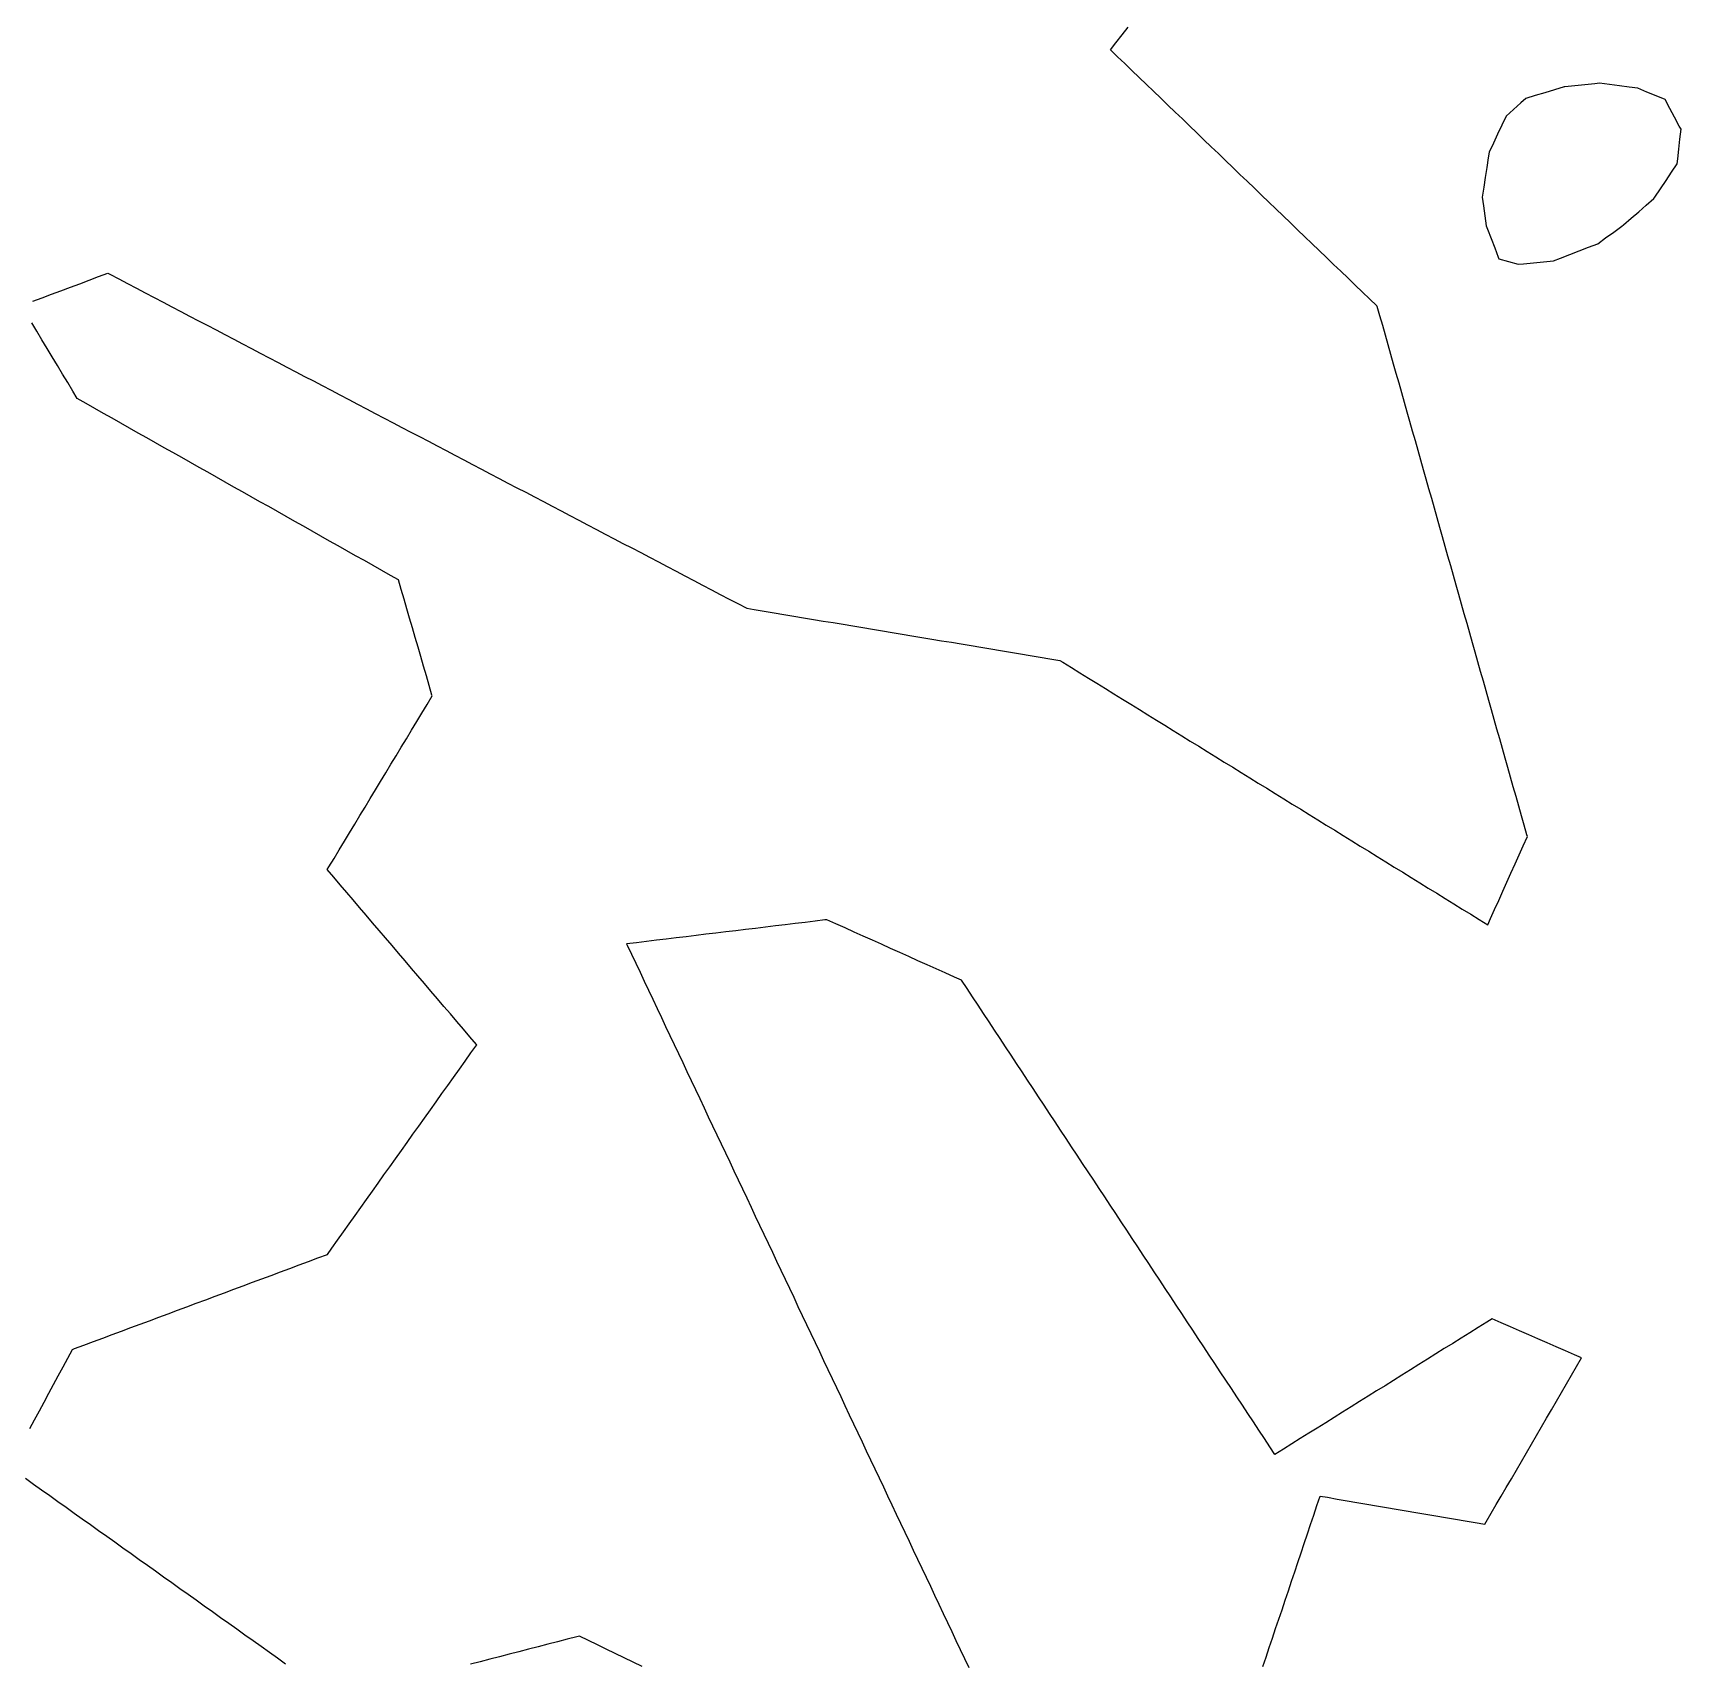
# Model space of a CAD drawing. Header units: millimetres. Extents: x 230 to 3347, y 514 to 5196.
# Drawn here: x 2718.4 to 2883.4, y 2265.7 to 2428.9 of the extents above; entities that cross this region are included whole.
import ezdxf

# ---------------------------------------------------------------- set-up
doc = ezdxf.new("R2010")
doc.units = ezdxf.units.MM
for name, color, linetype in [('ALL_ISLANDS', 7, 'Continuous'), ('OUTLINE_ISLAND_01', 7, 'Continuous'), ('OUTLINE_ISLAND_40', 7, 'Continuous')]:
    doc.layers.add(name, color=color, linetype=linetype)

msp = doc.modelspace()

# ---------------------------------------------------------------- linework, layer by layer
at = {"layer": 'ALL_ISLANDS'}
for points in [[(2718.4392, 2402.0624), (2719.3754, 2402.414), (2720.3115, 2402.7657), (2721.2476, 2403.1173), (2722.1837, 2403.469), (2723.1199, 2403.8206), (2724.056, 2404.1723), (2724.9921, 2404.524), (2725.9283, 2404.8756), (2726.1486, 2404.7601), (2727.0342, 2404.2956), (2727.9198, 2403.8312), (2728.8054, 2403.3668), (2729.6911, 2402.9023), (2730.5767, 2402.4379), (2731.4623, 2401.9735), (2732.3479, 2401.509), (2733.2335, 2401.0446), (2734.1191, 2400.5802), (2735.0047, 2400.1157), (2735.8903, 2399.6513), (2736.7759, 2399.1869), (2737.6615, 2398.7224), (2738.5471, 2398.258), (2739.4327, 2397.7936), (2740.3184, 2397.3291), (2741.204, 2396.8647), (2742.0896, 2396.4003), (2742.9752, 2395.9358), (2743.8608, 2395.4714), (2744.7464, 2395.007), (2745.632, 2394.5425), (2746.5176, 2394.0781), (2747.4032, 2393.6137), (2748.2888, 2393.1492), (2749.1744, 2392.6848), (2750.06, 2392.2204), (2750.9457, 2391.7559), (2751.8313, 2391.2915), (2752.7169, 2390.8271), (2753.6025, 2390.3626), (2754.4881, 2389.8982), (2755.3737, 2389.4338), (2756.2593, 2388.9693), (2757.1449, 2388.5049), (2758.0305, 2388.0405), (2758.9161, 2387.5761), (2759.8017, 2387.1116), (2760.6874, 2386.6472), (2761.573, 2386.1828), (2762.4586, 2385.7183), (2763.3442, 2385.2539), (2764.2298, 2384.7895), (2765.1154, 2384.325), (2766.001, 2383.8606), (2766.8866, 2383.3962), (2767.7722, 2382.9317), (2768.6578, 2382.4673), (2769.5434, 2382.0029), (2770.429, 2381.5384), (2771.3147, 2381.074), (2772.2003, 2380.6096), (2773.0859, 2380.1451), (2773.9715, 2379.6807), (2774.8571, 2379.2163), (2775.7427, 2378.7518), (2776.6283, 2378.2874), (2777.5139, 2377.823), (2778.3995, 2377.3585), (2779.2851, 2376.8941), (2780.1707, 2376.4297), (2781.0563, 2375.9652), (2781.942, 2375.5008), (2782.8276, 2375.0364), (2783.7132, 2374.5719), (2784.5988, 2374.1075), (2785.4844, 2373.6431), (2786.37, 2373.1786), (2787.2556, 2372.7142), (2788.1412, 2372.2498), (2789.0268, 2371.7853), (2789.9124, 2371.3209), (2790.6637, 2371.1959), (2791.6501, 2371.0318), (2792.6365, 2370.8676), (2793.623, 2370.7035), (2794.6094, 2370.5393), (2795.5958, 2370.3752), (2796.5823, 2370.2111), (2797.5687, 2370.0469), (2798.5552, 2369.8828), (2799.5416, 2369.7186), (2800.528, 2369.5545), (2801.5145, 2369.3903), (2802.5009, 2369.2262), (2803.4873, 2369.0621), (2804.4738, 2368.8979), (2805.4602, 2368.7338), (2806.4466, 2368.5696), (2807.4331, 2368.4055), (2808.4195, 2368.2413), (2809.406, 2368.0772), (2810.3924, 2367.9131), (2811.3788, 2367.7489), (2812.3653, 2367.5848), (2813.3517, 2367.4206), (2814.3381, 2367.2565), (2815.3246, 2367.0923), (2816.311, 2366.9282), (2817.2975, 2366.7641), (2818.2839, 2366.5999), (2819.2703, 2366.4358), (2820.2568, 2366.2716), (2821.2432, 2366.1075), (2821.5538, 2365.9156), (2822.4045, 2365.39), (2823.2552, 2364.8643), (2824.1059, 2364.3387), (2824.9567, 2363.8131), (2825.8074, 2363.2875), (2826.6581, 2362.7619), (2827.5088, 2362.2362), (2828.3595, 2361.7106), (2829.2102, 2361.185), (2830.061, 2360.6594), (2830.9117, 2360.1338), (2831.7624, 2359.6081), (2832.6131, 2359.0825), (2833.4638, 2358.5569), (2834.3146, 2358.0313), (2835.1653, 2357.5057), (2836.016, 2356.98), (2836.8667, 2356.4544), (2837.7174, 2355.9288), (2838.5682, 2355.4032), (2839.4189, 2354.8775), (2840.2696, 2354.3519), (2841.1203, 2353.8263), (2841.971, 2353.3007), (2842.8217, 2352.7751), (2843.6725, 2352.2494), (2844.5232, 2351.7238), (2845.3739, 2351.1982), (2846.2246, 2350.6726), (2847.0753, 2350.147), (2847.9261, 2349.6213), (2848.7768, 2349.0957), (2849.6275, 2348.5701), (2850.4782, 2348.0445), (2851.3289, 2347.5188), (2852.1797, 2346.9932), (2853.0304, 2346.4676), (2853.8811, 2345.942), (2854.7318, 2345.4164), (2855.5825, 2344.8907), (2856.4332, 2344.3651), (2857.284, 2343.8395), (2858.1347, 2343.3139), (2858.9854, 2342.7883), (2859.8361, 2342.2626), (2860.6868, 2341.737), (2861.5376, 2341.2114), (2862.3883, 2340.6858), (2863.239, 2340.1602), (2864.0897, 2339.6345), (2864.367, 2340.2508), (2864.7773, 2341.1627), (2865.1877, 2342.0747), (2865.598, 2342.9866), (2866.0083, 2343.8985), (2866.4187, 2344.8105), (2866.829, 2345.7224), (2867.2393, 2346.6344), (2867.6496, 2347.5463), (2868.06, 2348.4582), (2868.0111, 2348.631), (2867.7387, 2349.5932), (2867.4663, 2350.5554), (2867.1939, 2351.5176), (2866.9216, 2352.4798), (2866.6492, 2353.442), (2866.3768, 2354.4042), (2866.1044, 2355.3664), (2865.8321, 2356.3286), (2865.5597, 2357.2908), (2865.2873, 2358.253), (2865.015, 2359.2151), (2864.7426, 2360.1773), (2864.4702, 2361.1395), (2864.1978, 2362.1017), (2863.9255, 2363.0639), (2863.6531, 2364.0261), (2863.3807, 2364.9883), (2863.1083, 2365.9505), (2862.836, 2366.9127), (2862.5636, 2367.8749), (2862.2912, 2368.8371), (2862.0189, 2369.7993), (2861.7465, 2370.7614), (2861.4741, 2371.7236), (2861.2017, 2372.6858), (2860.9294, 2373.648), (2860.657, 2374.6102), (2860.3846, 2375.5724), (2860.1123, 2376.5346), (2859.8399, 2377.4968), (2859.5675, 2378.459), (2859.2951, 2379.4212), (2859.0228, 2380.3834), (2858.7504, 2381.3456), (2858.478, 2382.3078), (2858.2056, 2383.2699), (2857.9333, 2384.2321), (2857.6609, 2385.1943), (2857.3885, 2386.1565), (2857.1162, 2387.1187), (2856.8438, 2388.0809), (2856.5714, 2389.0431), (2856.299, 2390.0053), (2856.0267, 2390.9675), (2855.7543, 2391.9297), (2855.4819, 2392.8919), (2855.2095, 2393.8541), (2854.9372, 2394.8162), (2854.6648, 2395.7784), (2854.3924, 2396.7406), (2854.1201, 2397.7028), (2853.8477, 2398.665), (2853.5753, 2399.6272), (2853.3029, 2400.5894), (2853.0306, 2401.5516), (2852.9846, 2401.5958), (2852.2637, 2402.2889), (2851.5428, 2402.9819), (2850.8219, 2403.675), (2850.1011, 2404.3681), (2849.3802, 2405.0611), (2848.6593, 2405.7542), (2847.9384, 2406.4472), (2847.2176, 2407.1403), (2846.4967, 2407.8334), (2845.7758, 2408.5264), (2845.0549, 2409.2195), (2844.334, 2409.9126), (2843.6132, 2410.6056), (2842.8923, 2411.2987), (2842.1714, 2411.9917), (2841.4505, 2412.6848), (2840.7297, 2413.3779), (2840.0088, 2414.0709), (2839.2879, 2414.764), (2838.567, 2415.457), (2837.8461, 2416.1501), (2837.1253, 2416.8432), (2836.4044, 2417.5362), (2835.6835, 2418.2293), (2834.9626, 2418.9224), (2834.2417, 2419.6154), (2833.5209, 2420.3085), (2832.8, 2421.0015), (2832.0791, 2421.6946), (2831.3582, 2422.3877), (2830.6374, 2423.0807), (2829.9165, 2423.7738), (2829.1956, 2424.4669), (2828.4747, 2425.1599), (2827.7538, 2425.853), (2827.033, 2426.546), (2826.3121, 2427.2391), (2826.8647, 2427.9434), (2827.482, 2428.7302), (2828.0992, 2429.5169)], [(2718.13, 2289.2052), (2718.6045, 2290.0854), (2719.0791, 2290.9656), (2719.5537, 2291.8458), (2720.0282, 2292.726), (2720.5028, 2293.6063), (2720.9774, 2294.4865), (2721.452, 2295.3667), (2721.9265, 2296.2469), (2722.4011, 2297.1271), (2722.6133, 2297.2061), (2723.5504, 2297.5552), (2724.4875, 2297.9042), (2725.4246, 2298.2532), (2726.3617, 2298.6022), (2727.2988, 2298.9513), (2728.2359, 2299.3003), (2729.173, 2299.6493), (2730.1102, 2299.9984), (2731.0473, 2300.3474), (2731.9844, 2300.6964), (2732.9215, 2301.0454), (2733.8586, 2301.3945), (2734.7957, 2301.7435), (2735.7328, 2302.0925), (2736.6699, 2302.4415), (2737.6071, 2302.7906), (2738.5442, 2303.1396), (2739.4813, 2303.4886), (2740.4184, 2303.8377), (2741.3555, 2304.1867), (2742.2926, 2304.5357), (2743.2297, 2304.8847), (2744.1668, 2305.2338), (2745.104, 2305.5828), (2746.0411, 2305.9318), (2746.9782, 2306.2808), (2747.9153, 2306.6299), (2748.3619, 2307.2564), (2748.9423, 2308.0707), (2749.5227, 2308.8851), (2750.1031, 2309.6994), (2750.6835, 2310.5137), (2751.2639, 2311.328), (2751.8443, 2312.1424), (2752.4247, 2312.9567), (2753.0051, 2313.771), (2753.5855, 2314.5853), (2754.1659, 2315.3997), (2754.7464, 2316.214), (2755.3268, 2317.0283), (2755.9072, 2317.8426), (2756.4876, 2318.657), (2757.068, 2319.4713), (2757.6484, 2320.2856), (2758.2288, 2321.0999), (2758.8092, 2321.9143), (2759.3896, 2322.7286), (2759.97, 2323.5429), (2760.5504, 2324.3572), (2761.1308, 2325.1716), (2761.7113, 2325.9859), (2762.2917, 2326.8002), (2762.8721, 2327.6145), (2762.8318, 2327.6618), (2762.1827, 2328.4225), (2761.5336, 2329.1832), (2760.8846, 2329.944), (2760.2355, 2330.7047), (2759.5865, 2331.4654), (2758.9374, 2332.2262), (2758.2883, 2332.9869), (2757.6393, 2333.7477), (2756.9902, 2334.5084), (2756.3412, 2335.2691), (2755.6921, 2336.0299), (2755.043, 2336.7906), (2754.394, 2337.5513), (2753.7449, 2338.3121), (2753.0958, 2339.0728), (2752.4468, 2339.8335), (2751.7977, 2340.5943), (2751.1487, 2341.355), (2750.4996, 2342.1157), (2749.8505, 2342.8765), (2749.2015, 2343.6372), (2748.5524, 2344.398), (2747.9034, 2345.1587), (2748.0669, 2345.4291), (2748.5843, 2346.2849), (2749.1016, 2347.1406), (2749.619, 2347.9964), (2750.1364, 2348.8521), (2750.6538, 2349.7079), (2751.1712, 2350.5636), (2751.6886, 2351.4194), (2752.206, 2352.2751), (2752.7234, 2353.1309), (2753.2408, 2353.9866), (2753.7582, 2354.8424), (2754.2756, 2355.6981), (2754.793, 2356.5539), (2755.3103, 2357.4096), (2755.8277, 2358.2654), (2756.3451, 2359.1211), (2756.8625, 2359.9769), (2757.3799, 2360.8326), (2757.8973, 2361.6884), (2758.4147, 2362.5441), (2758.3873, 2362.6385), (2758.1082, 2363.5988), (2757.8292, 2364.5591), (2757.5502, 2365.5193), (2757.2711, 2366.4796), (2756.9921, 2367.4399), (2756.7131, 2368.4002), (2756.434, 2369.3605), (2756.155, 2370.3208), (2755.876, 2371.281), (2755.5969, 2372.2413), (2755.3179, 2373.2016), (2755.0389, 2374.1619), (2754.2331, 2374.6166), (2753.3622, 2375.1081), (2752.4914, 2375.5996), (2751.6205, 2376.0911), (2750.7496, 2376.5826), (2749.8787, 2377.0741), (2749.0078, 2377.5656), (2748.137, 2378.0571), (2747.2661, 2378.5486), (2746.3952, 2379.0401), (2745.5243, 2379.5316), (2744.6534, 2380.0231), (2743.7826, 2380.5145), (2742.9117, 2381.006), (2742.0408, 2381.4975), (2741.1699, 2381.989), (2740.299, 2382.4805), (2739.4282, 2382.972), (2738.5573, 2383.4635), (2737.6864, 2383.955), (2736.8155, 2384.4465), (2735.9446, 2384.938), (2735.0737, 2385.4295), (2734.2029, 2385.921), (2733.332, 2386.4125), (2732.4611, 2386.904), (2731.5902, 2387.3955), (2730.7193, 2387.887), (2729.8485, 2388.3785), (2728.9776, 2388.8699), (2728.1067, 2389.3614), (2727.2358, 2389.8529), (2726.3649, 2390.3444), (2725.4941, 2390.8359), (2724.6232, 2391.3274), (2723.7523, 2391.8189), (2722.8814, 2392.3104), (2722.4333, 2393.0562), (2721.9184, 2393.9134), (2721.4034, 2394.7706), (2720.8884, 2395.6278), (2720.3734, 2396.485), (2719.8584, 2397.3422), (2719.3435, 2398.1994), (2718.8285, 2399.0566), (2718.3135, 2399.9138)], [(2841.5838, 2265.3721), (2841.9022, 2266.32), (2842.2206, 2267.268), (2842.539, 2268.2159), (2842.8574, 2269.1639), (2843.1758, 2270.1119), (2843.4942, 2271.0598), (2843.8126, 2272.0078), (2844.131, 2272.9557), (2844.4494, 2273.9037), (2844.7678, 2274.8517), (2845.0862, 2275.7996), (2845.4046, 2276.7476), (2845.723, 2277.6955), (2846.0414, 2278.6435), (2846.3598, 2279.5914), (2846.6782, 2280.5394), (2846.9966, 2281.4874), (2847.315, 2282.4353), (2848.035, 2282.3126), (2849.0208, 2282.1445), (2850.0065, 2281.9764), (2850.9923, 2281.8083), (2851.9781, 2281.6402), (2852.9639, 2281.4722), (2853.9496, 2281.3041), (2854.9354, 2281.136), (2855.9212, 2280.9679), (2856.9069, 2280.7998), (2857.8927, 2280.6318), (2858.8785, 2280.4637), (2859.8643, 2280.2956), (2860.85, 2280.1275), (2861.8358, 2279.9595), (2862.8216, 2279.7914), (2863.8074, 2279.6233), (2863.9399, 2279.8511), (2864.4427, 2280.7155), (2864.9455, 2281.5798), (2865.4483, 2282.4442), (2865.9511, 2283.3086), (2866.454, 2284.173), (2866.9568, 2285.0374), (2867.4596, 2285.9018), (2867.9624, 2286.7662), (2868.4652, 2287.6306), (2868.9681, 2288.495), (2869.4709, 2289.3594), (2869.9737, 2290.2238), (2870.4765, 2291.0881), (2870.9793, 2291.9525), (2871.4822, 2292.8169), (2871.985, 2293.6813), (2872.4878, 2294.5457), (2872.9906, 2295.4101), (2873.4934, 2296.2745), (2872.778, 2296.5864), (2871.8613, 2296.9861), (2870.9447, 2297.3858), (2870.028, 2297.7854), (2869.1114, 2298.1851), (2868.1947, 2298.5848), (2867.278, 2298.9844), (2866.3614, 2299.3841), (2865.4447, 2299.7838), (2864.5281, 2300.1834), (2863.9858, 2299.8449), (2863.1375, 2299.3153), (2862.2893, 2298.7857), (2861.441, 2298.2561), (2860.5928, 2297.7265), (2859.7445, 2297.197), (2858.8963, 2296.6674), (2858.048, 2296.1378), (2857.1997, 2295.6082), (2856.3515, 2295.0786), (2855.5032, 2294.549), (2854.655, 2294.0195), (2853.8067, 2293.4899), (2852.9585, 2292.9603), (2852.1102, 2292.4307), (2851.2619, 2291.9011), (2850.4137, 2291.3715), (2849.5654, 2290.8419), (2848.7172, 2290.3124), (2847.8689, 2289.7828), (2847.0207, 2289.2532), (2846.1724, 2288.7236), (2845.3242, 2288.194), (2844.4759, 2287.6644), (2843.6276, 2287.1348), (2842.7794, 2286.6053), (2842.2813, 2287.359), (2841.7299, 2288.1932), (2841.1786, 2289.0275), (2840.6272, 2289.8618), (2840.0759, 2290.6961), (2839.5245, 2291.5303), (2838.9732, 2292.3646), (2838.4218, 2293.1989), (2837.8705, 2294.0332), (2837.3191, 2294.8674), (2836.7678, 2295.7017), (2836.2164, 2296.536), (2835.6651, 2297.3702), (2835.1137, 2298.2045), (2834.5624, 2299.0388), (2834.0111, 2299.8731), (2833.4597, 2300.7073), (2832.9084, 2301.5416), (2832.357, 2302.3759), (2831.8057, 2303.2102), (2831.2543, 2304.0444), (2830.703, 2304.8787), (2830.1516, 2305.713), (2829.6003, 2306.5473), (2829.0489, 2307.3815), (2828.4976, 2308.2158), (2827.9462, 2309.0501), (2827.3949, 2309.8844), (2826.8435, 2310.7186), (2826.2922, 2311.5529), (2825.7408, 2312.3872), (2825.1895, 2313.2215), (2824.6381, 2314.0557), (2824.0868, 2314.89), (2823.5354, 2315.7243), (2822.9841, 2316.5586), (2822.4327, 2317.3928), (2821.8814, 2318.2271), (2821.33, 2319.0614), (2820.7787, 2319.8957), (2820.2273, 2320.7299), (2819.676, 2321.5642), (2819.1246, 2322.3985), (2818.5733, 2323.2328), (2818.0219, 2324.067), (2817.4706, 2324.9013), (2816.9192, 2325.7356), (2816.3679, 2326.5699), (2815.8165, 2327.4041), (2815.2652, 2328.2384), (2814.7138, 2329.0727), (2814.1625, 2329.907), (2813.6111, 2330.7412), (2813.0598, 2331.5755), (2812.5084, 2332.4098), (2811.9571, 2333.2441), (2811.4057, 2334.0783), (2810.6892, 2334.4004), (2809.777, 2334.8102), (2808.8649, 2335.2201), (2807.9528, 2335.63), (2807.0406, 2336.0399), (2806.1285, 2336.4498), (2805.2164, 2336.8597), (2804.3042, 2337.2696), (2803.3921, 2337.6795), (2802.48, 2338.0894), (2801.5678, 2338.4993), (2800.6557, 2338.9092), (2799.7436, 2339.3191), (2798.8314, 2339.729), (2797.9193, 2340.1388), (2797.7333, 2340.1164), (2796.7405, 2339.9966), (2795.7477, 2339.8767), (2794.7549, 2339.7569), (2793.7621, 2339.6371), (2792.7693, 2339.5173), (2791.7765, 2339.3974), (2790.7837, 2339.2776), (2789.791, 2339.1578), (2788.7982, 2339.038), (2787.8054, 2338.9181), (2786.8126, 2338.7983), (2785.8198, 2338.6785), (2784.827, 2338.5586), (2783.8342, 2338.4388), (2782.8414, 2338.319), (2781.8486, 2338.1992), (2780.8558, 2338.0793), (2779.863, 2337.9595), (2778.8702, 2337.8397), (2777.8774, 2337.7198), (2777.9365, 2337.5949), (2778.3639, 2336.6909), (2778.7914, 2335.7869), (2779.2189, 2334.8828), (2779.6463, 2333.9788), (2780.0738, 2333.0748), (2780.5013, 2332.1708), (2780.9287, 2331.2667), (2781.3562, 2330.3627), (2781.7837, 2329.4587), (2782.2111, 2328.5546), (2782.6386, 2327.6506), (2783.0661, 2326.7466), (2783.4935, 2325.8425), (2783.921, 2324.9385), (2784.3485, 2324.0345), (2784.7759, 2323.1304), (2785.2034, 2322.2264), (2785.6309, 2321.3224), (2786.0583, 2320.4183), (2786.4858, 2319.5143), (2786.9133, 2318.6103), (2787.3407, 2317.7062), (2787.7682, 2316.8022), (2788.1957, 2315.8982), (2788.6231, 2314.9942), (2789.0506, 2314.0901), (2789.478, 2313.1861), (2789.9055, 2312.2821), (2790.333, 2311.378), (2790.7604, 2310.474), (2791.1879, 2309.57), (2791.6154, 2308.6659), (2792.0428, 2307.7619), (2792.4703, 2306.8579), (2792.8978, 2305.9538), (2793.3252, 2305.0498), (2793.7527, 2304.1458), (2794.1802, 2303.2417), (2794.6076, 2302.3377), (2795.0351, 2301.4337), (2795.4626, 2300.5296), (2795.89, 2299.6256), (2796.3175, 2298.7216), (2796.745, 2297.8176), (2797.1724, 2296.9135), (2797.5999, 2296.0095), (2798.0274, 2295.1055), (2798.4548, 2294.2014), (2798.8823, 2293.2974), (2799.3098, 2292.3934), (2799.7372, 2291.4893), (2800.1647, 2290.5853), (2800.5922, 2289.6813), (2801.0196, 2288.7772), (2801.4471, 2287.8732), (2801.8746, 2286.9692), (2802.302, 2286.0651), (2802.7295, 2285.1611), (2803.157, 2284.2571), (2803.5844, 2283.353), (2804.0119, 2282.449), (2804.4393, 2281.545), (2804.8668, 2280.641), (2805.2943, 2279.7369), (2805.7217, 2278.8329), (2806.1492, 2277.9289), (2806.5767, 2277.0248), (2807.0041, 2276.1208), (2807.4316, 2275.2168), (2807.8591, 2274.3127), (2808.2865, 2273.4087), (2808.714, 2272.5047), (2809.1415, 2271.6006), (2809.5689, 2270.6966), (2809.9964, 2269.7926), (2810.4239, 2268.8885), (2810.8513, 2267.9845), (2811.2788, 2267.0805), (2811.7063, 2266.1764), (2812.1337, 2265.2724)], [(2743.7413, 2265.6207), (2742.927, 2266.2011), (2742.1126, 2266.7814), (2741.2982, 2267.3618), (2740.4839, 2267.9421), (2739.6695, 2268.5225), (2738.8551, 2269.1028), (2738.0408, 2269.6832), (2737.2264, 2270.2635), (2736.412, 2270.8439), (2735.5977, 2271.4242), (2734.7833, 2272.0046), (2733.9689, 2272.5849), (2733.1546, 2273.1653), (2732.3402, 2273.7456), (2731.5258, 2274.326), (2730.7114, 2274.9063), (2729.8971, 2275.4867), (2729.0827, 2276.067), (2728.2683, 2276.6474), (2727.454, 2277.2277), (2726.6396, 2277.8081), (2725.8252, 2278.3884), (2725.0109, 2278.9688), (2724.1965, 2279.5491), (2723.3821, 2280.1295), (2722.5678, 2280.7098), (2721.7534, 2281.2902), (2720.939, 2281.8705), (2720.1247, 2282.4509), (2719.3103, 2283.0312), (2718.4959, 2283.6116), (2717.6816, 2284.1919)], [(2779.444, 2265.369), (2778.5445, 2265.8061), (2777.6451, 2266.2431), (2776.7456, 2266.6802), (2775.8462, 2267.1172), (2774.9468, 2267.5543), (2774.0473, 2267.9913), (2773.1479, 2268.4284), (2772.8913, 2268.3619), (2771.9232, 2268.1112), (2770.9551, 2267.8605), (2769.9871, 2267.6098), (2769.019, 2267.3591), (2768.0509, 2267.1084), (2767.0829, 2266.8577), (2766.1148, 2266.607), (2765.1467, 2266.3563), (2764.1787, 2266.1056), (2763.2106, 2265.8549), (2762.2425, 2265.6042)]]:
    msp.add_lwpolyline(points, dxfattribs=at)
msp.add_lwpolyline([(2865.2054, 2406.3156), (2866.1669, 2406.0409), (2867.1284, 2405.7662), (2867.6802, 2405.8217), (2868.6751, 2405.9219), (2869.6701, 2406.0221), (2870.6651, 2406.1223), (2871.3632, 2406.3898), (2872.297, 2406.7476), (2873.2309, 2407.1053), (2874.1647, 2407.4631), (2875.0985, 2407.8208), (2875.8952, 2408.3947), (2876.7067, 2408.9792), (2877.5181, 2409.5637), (2877.6955, 2409.7174), (2878.4513, 2410.3722), (2879.2071, 2411.027), (2879.9629, 2411.6817), (2880.7187, 2412.3365), (2880.8255, 2412.4947), (2881.3853, 2413.3233), (2881.9451, 2414.152), (2882.5048, 2414.9806), (2883.0646, 2415.8093), (2883.1186, 2416.3037), (2883.2272, 2417.2978), (2883.3358, 2418.2919), (2883.4444, 2419.286), (2883.273, 2419.6039), (2882.7985, 2420.4841), (2882.3239, 2421.3643), (2881.8493, 2422.2445), (2880.9566, 2422.6189), (2880.0344, 2423.0056), (2879.1122, 2423.3924), (2878.2639, 2423.502), (2877.2721, 2423.6302), (2876.2804, 2423.7584), (2875.2886, 2423.8866), (2874.8043, 2423.838), (2873.8093, 2423.7383), (2872.8142, 2423.6386), (2871.8192, 2423.5388), (2871.7307, 2423.5125), (2870.7721, 2423.2278), (2869.8135, 2422.943), (2868.8549, 2422.6583), (2867.8963, 2422.3735), (2867.4189, 2421.9385), (2866.6798, 2421.2649), (2865.9407, 2420.5913), (2865.9386, 2420.5867), (2865.51, 2419.6832), (2865.0815, 2418.7797), (2864.653, 2417.8761), (2864.2244, 2416.9726), (2864.1427, 2416.4335), (2863.9929, 2415.4448), (2863.843, 2414.4561), (2863.6932, 2413.4674), (2863.5433, 2412.4787), (2863.6656, 2411.6047), (2863.8041, 2410.6143), (2863.9427, 2409.624), (2864.0757, 2409.2754), (2864.4323, 2408.3411), (2864.7889, 2407.4069), (2865.1455, 2406.4726)], close=True, dxfattribs=at)
at = {"layer": 'OUTLINE_ISLAND_01'}
for points in [[(2718.4392, 2402.0624), (2719.3754, 2402.414), (2720.3115, 2402.7657), (2721.2476, 2403.1173), (2722.1837, 2403.469), (2723.1199, 2403.8206), (2724.056, 2404.1723), (2724.9921, 2404.524), (2725.9283, 2404.8756), (2726.1486, 2404.7601), (2727.0342, 2404.2956), (2727.9198, 2403.8312), (2728.8054, 2403.3668), (2729.6911, 2402.9023), (2730.5767, 2402.4379), (2731.4623, 2401.9735), (2732.3479, 2401.509), (2733.2335, 2401.0446), (2734.1191, 2400.5802), (2735.0047, 2400.1157), (2735.8903, 2399.6513), (2736.7759, 2399.1869), (2737.6615, 2398.7224), (2738.5471, 2398.258), (2739.4327, 2397.7936), (2740.3184, 2397.3291), (2741.204, 2396.8647), (2742.0896, 2396.4003), (2742.9752, 2395.9358), (2743.8608, 2395.4714), (2744.7464, 2395.007), (2745.632, 2394.5425), (2746.5176, 2394.0781), (2747.4032, 2393.6137), (2748.2888, 2393.1492), (2749.1744, 2392.6848), (2750.06, 2392.2204), (2750.9457, 2391.7559), (2751.8313, 2391.2915), (2752.7169, 2390.8271), (2753.6025, 2390.3626), (2754.4881, 2389.8982), (2755.3737, 2389.4338), (2756.2593, 2388.9693), (2757.1449, 2388.5049), (2758.0305, 2388.0405), (2758.9161, 2387.5761), (2759.8017, 2387.1116), (2760.6874, 2386.6472), (2761.573, 2386.1828), (2762.4586, 2385.7183), (2763.3442, 2385.2539), (2764.2298, 2384.7895), (2765.1154, 2384.325), (2766.001, 2383.8606), (2766.8866, 2383.3962), (2767.7722, 2382.9317), (2768.6578, 2382.4673), (2769.5434, 2382.0029), (2770.429, 2381.5384), (2771.3147, 2381.074), (2772.2003, 2380.6096), (2773.0859, 2380.1451), (2773.9715, 2379.6807), (2774.8571, 2379.2163), (2775.7427, 2378.7518), (2776.6283, 2378.2874), (2777.5139, 2377.823), (2778.3995, 2377.3585), (2779.2851, 2376.8941), (2780.1707, 2376.4297), (2781.0563, 2375.9652), (2781.942, 2375.5008), (2782.8276, 2375.0364), (2783.7132, 2374.5719), (2784.5988, 2374.1075), (2785.4844, 2373.6431), (2786.37, 2373.1786), (2787.2556, 2372.7142), (2788.1412, 2372.2498), (2789.0268, 2371.7853), (2789.9124, 2371.3209), (2790.6637, 2371.1959), (2791.6501, 2371.0318), (2792.6365, 2370.8676), (2793.623, 2370.7035), (2794.6094, 2370.5393), (2795.5958, 2370.3752), (2796.5823, 2370.2111), (2797.5687, 2370.0469), (2798.5552, 2369.8828), (2799.5416, 2369.7186), (2800.528, 2369.5545), (2801.5145, 2369.3903), (2802.5009, 2369.2262), (2803.4873, 2369.0621), (2804.4738, 2368.8979), (2805.4602, 2368.7338), (2806.4466, 2368.5696), (2807.4331, 2368.4055), (2808.4195, 2368.2413), (2809.406, 2368.0772), (2810.3924, 2367.9131), (2811.3788, 2367.7489), (2812.3653, 2367.5848), (2813.3517, 2367.4206), (2814.3381, 2367.2565), (2815.3246, 2367.0923), (2816.311, 2366.9282), (2817.2975, 2366.7641), (2818.2839, 2366.5999), (2819.2703, 2366.4358), (2820.2568, 2366.2716), (2821.2432, 2366.1075), (2821.5538, 2365.9156), (2822.4045, 2365.39), (2823.2552, 2364.8643), (2824.1059, 2364.3387), (2824.9567, 2363.8131), (2825.8074, 2363.2875), (2826.6581, 2362.7619), (2827.5088, 2362.2362), (2828.3595, 2361.7106), (2829.2102, 2361.185), (2830.061, 2360.6594), (2830.9117, 2360.1338), (2831.7624, 2359.6081), (2832.6131, 2359.0825), (2833.4638, 2358.5569), (2834.3146, 2358.0313), (2835.1653, 2357.5057), (2836.016, 2356.98), (2836.8667, 2356.4544), (2837.7174, 2355.9288), (2838.5682, 2355.4032), (2839.4189, 2354.8775), (2840.2696, 2354.3519), (2841.1203, 2353.8263), (2841.971, 2353.3007), (2842.8217, 2352.7751), (2843.6725, 2352.2494), (2844.5232, 2351.7238), (2845.3739, 2351.1982), (2846.2246, 2350.6726), (2847.0753, 2350.147), (2847.9261, 2349.6213), (2848.7768, 2349.0957), (2849.6275, 2348.5701), (2850.4782, 2348.0445), (2851.3289, 2347.5188), (2852.1797, 2346.9932), (2853.0304, 2346.4676), (2853.8811, 2345.942), (2854.7318, 2345.4164), (2855.5825, 2344.8907), (2856.4332, 2344.3651), (2857.284, 2343.8395), (2858.1347, 2343.3139), (2858.9854, 2342.7883), (2859.8361, 2342.2626), (2860.6868, 2341.737), (2861.5376, 2341.2114), (2862.3883, 2340.6858), (2863.239, 2340.1602), (2864.0897, 2339.6345), (2864.367, 2340.2508), (2864.7773, 2341.1627), (2865.1877, 2342.0747), (2865.598, 2342.9866), (2866.0083, 2343.8985), (2866.4187, 2344.8105), (2866.829, 2345.7224), (2867.2393, 2346.6344), (2867.6496, 2347.5463), (2868.06, 2348.4582), (2868.0111, 2348.631), (2867.7387, 2349.5932), (2867.4663, 2350.5554), (2867.1939, 2351.5176), (2866.9216, 2352.4798), (2866.6492, 2353.442), (2866.3768, 2354.4042), (2866.1044, 2355.3664), (2865.8321, 2356.3286), (2865.5597, 2357.2908), (2865.2873, 2358.253), (2865.015, 2359.2151), (2864.7426, 2360.1773), (2864.4702, 2361.1395), (2864.1978, 2362.1017), (2863.9255, 2363.0639), (2863.6531, 2364.0261), (2863.3807, 2364.9883), (2863.1083, 2365.9505), (2862.836, 2366.9127), (2862.5636, 2367.8749), (2862.2912, 2368.8371), (2862.0189, 2369.7993), (2861.7465, 2370.7614), (2861.4741, 2371.7236), (2861.2017, 2372.6858), (2860.9294, 2373.648), (2860.657, 2374.6102), (2860.3846, 2375.5724), (2860.1123, 2376.5346), (2859.8399, 2377.4968), (2859.5675, 2378.459), (2859.2951, 2379.4212), (2859.0228, 2380.3834), (2858.7504, 2381.3456), (2858.478, 2382.3078), (2858.2056, 2383.2699), (2857.9333, 2384.2321), (2857.6609, 2385.1943), (2857.3885, 2386.1565), (2857.1162, 2387.1187), (2856.8438, 2388.0809), (2856.5714, 2389.0431), (2856.299, 2390.0053), (2856.0267, 2390.9675), (2855.7543, 2391.9297), (2855.4819, 2392.8919), (2855.2095, 2393.8541), (2854.9372, 2394.8162), (2854.6648, 2395.7784), (2854.3924, 2396.7406), (2854.1201, 2397.7028), (2853.8477, 2398.665), (2853.5753, 2399.6272), (2853.3029, 2400.5894), (2853.0306, 2401.5516), (2852.9846, 2401.5958), (2852.2637, 2402.2889), (2851.5428, 2402.9819), (2850.8219, 2403.675), (2850.1011, 2404.3681), (2849.3802, 2405.0611), (2848.6593, 2405.7542), (2847.9384, 2406.4472), (2847.2176, 2407.1403), (2846.4967, 2407.8334), (2845.7758, 2408.5264), (2845.0549, 2409.2195), (2844.334, 2409.9126), (2843.6132, 2410.6056), (2842.8923, 2411.2987), (2842.1714, 2411.9917), (2841.4505, 2412.6848), (2840.7297, 2413.3779), (2840.0088, 2414.0709), (2839.2879, 2414.764), (2838.567, 2415.457), (2837.8461, 2416.1501), (2837.1253, 2416.8432), (2836.4044, 2417.5362), (2835.6835, 2418.2293), (2834.9626, 2418.9224), (2834.2417, 2419.6154), (2833.5209, 2420.3085), (2832.8, 2421.0015), (2832.0791, 2421.6946), (2831.3582, 2422.3877), (2830.6374, 2423.0807), (2829.9165, 2423.7738), (2829.1956, 2424.4669), (2828.4747, 2425.1599), (2827.7538, 2425.853), (2827.033, 2426.546), (2826.3121, 2427.2391), (2826.8647, 2427.9434), (2827.482, 2428.7302), (2828.0992, 2429.5169)], [(2718.13, 2289.2052), (2718.6045, 2290.0854), (2719.0791, 2290.9656), (2719.5537, 2291.8458), (2720.0282, 2292.726), (2720.5028, 2293.6063), (2720.9774, 2294.4865), (2721.452, 2295.3667), (2721.9265, 2296.2469), (2722.4011, 2297.1271), (2722.6133, 2297.2061), (2723.5504, 2297.5552), (2724.4875, 2297.9042), (2725.4246, 2298.2532), (2726.3617, 2298.6022), (2727.2988, 2298.9513), (2728.2359, 2299.3003), (2729.173, 2299.6493), (2730.1102, 2299.9984), (2731.0473, 2300.3474), (2731.9844, 2300.6964), (2732.9215, 2301.0454), (2733.8586, 2301.3945), (2734.7957, 2301.7435), (2735.7328, 2302.0925), (2736.6699, 2302.4415), (2737.6071, 2302.7906), (2738.5442, 2303.1396), (2739.4813, 2303.4886), (2740.4184, 2303.8377), (2741.3555, 2304.1867), (2742.2926, 2304.5357), (2743.2297, 2304.8847), (2744.1668, 2305.2338), (2745.104, 2305.5828), (2746.0411, 2305.9318), (2746.9782, 2306.2808), (2747.9153, 2306.6299), (2748.3619, 2307.2564), (2748.9423, 2308.0707), (2749.5227, 2308.8851), (2750.1031, 2309.6994), (2750.6835, 2310.5137), (2751.2639, 2311.328), (2751.8443, 2312.1424), (2752.4247, 2312.9567), (2753.0051, 2313.771), (2753.5855, 2314.5853), (2754.1659, 2315.3997), (2754.7464, 2316.214), (2755.3268, 2317.0283), (2755.9072, 2317.8426), (2756.4876, 2318.657), (2757.068, 2319.4713), (2757.6484, 2320.2856), (2758.2288, 2321.0999), (2758.8092, 2321.9143), (2759.3896, 2322.7286), (2759.97, 2323.5429), (2760.5504, 2324.3572), (2761.1308, 2325.1716), (2761.7113, 2325.9859), (2762.2917, 2326.8002), (2762.8721, 2327.6145), (2762.8318, 2327.6618), (2762.1827, 2328.4225), (2761.5336, 2329.1832), (2760.8846, 2329.944), (2760.2355, 2330.7047), (2759.5865, 2331.4654), (2758.9374, 2332.2262), (2758.2883, 2332.9869), (2757.6393, 2333.7477), (2756.9902, 2334.5084), (2756.3412, 2335.2691), (2755.6921, 2336.0299), (2755.043, 2336.7906), (2754.394, 2337.5513), (2753.7449, 2338.3121), (2753.0958, 2339.0728), (2752.4468, 2339.8335), (2751.7977, 2340.5943), (2751.1487, 2341.355), (2750.4996, 2342.1157), (2749.8505, 2342.8765), (2749.2015, 2343.6372), (2748.5524, 2344.398), (2747.9034, 2345.1587), (2748.0669, 2345.4291), (2748.5843, 2346.2849), (2749.1016, 2347.1406), (2749.619, 2347.9964), (2750.1364, 2348.8521), (2750.6538, 2349.7079), (2751.1712, 2350.5636), (2751.6886, 2351.4194), (2752.206, 2352.2751), (2752.7234, 2353.1309), (2753.2408, 2353.9866), (2753.7582, 2354.8424), (2754.2756, 2355.6981), (2754.793, 2356.5539), (2755.3103, 2357.4096), (2755.8277, 2358.2654), (2756.3451, 2359.1211), (2756.8625, 2359.9769), (2757.3799, 2360.8326), (2757.8973, 2361.6884), (2758.4147, 2362.5441), (2758.3873, 2362.6385), (2758.1082, 2363.5988), (2757.8292, 2364.5591), (2757.5502, 2365.5193), (2757.2711, 2366.4796), (2756.9921, 2367.4399), (2756.7131, 2368.4002), (2756.434, 2369.3605), (2756.155, 2370.3208), (2755.876, 2371.281), (2755.5969, 2372.2413), (2755.3179, 2373.2016), (2755.0389, 2374.1619), (2754.2331, 2374.6166), (2753.3622, 2375.1081), (2752.4914, 2375.5996), (2751.6205, 2376.0911), (2750.7496, 2376.5826), (2749.8787, 2377.0741), (2749.0078, 2377.5656), (2748.137, 2378.0571), (2747.2661, 2378.5486), (2746.3952, 2379.0401), (2745.5243, 2379.5316), (2744.6534, 2380.0231), (2743.7826, 2380.5145), (2742.9117, 2381.006), (2742.0408, 2381.4975), (2741.1699, 2381.989), (2740.299, 2382.4805), (2739.4282, 2382.972), (2738.5573, 2383.4635), (2737.6864, 2383.955), (2736.8155, 2384.4465), (2735.9446, 2384.938), (2735.0737, 2385.4295), (2734.2029, 2385.921), (2733.332, 2386.4125), (2732.4611, 2386.904), (2731.5902, 2387.3955), (2730.7193, 2387.887), (2729.8485, 2388.3785), (2728.9776, 2388.8699), (2728.1067, 2389.3614), (2727.2358, 2389.8529), (2726.3649, 2390.3444), (2725.4941, 2390.8359), (2724.6232, 2391.3274), (2723.7523, 2391.8189), (2722.8814, 2392.3104), (2722.4333, 2393.0562), (2721.9184, 2393.9134), (2721.4034, 2394.7706), (2720.8884, 2395.6278), (2720.3734, 2396.485), (2719.8584, 2397.3422), (2719.3435, 2398.1994), (2718.8285, 2399.0566), (2718.3135, 2399.9138)], [(2841.5838, 2265.3721), (2841.9022, 2266.32), (2842.2206, 2267.268), (2842.539, 2268.2159), (2842.8574, 2269.1639), (2843.1758, 2270.1119), (2843.4942, 2271.0598), (2843.8126, 2272.0078), (2844.131, 2272.9557), (2844.4494, 2273.9037), (2844.7678, 2274.8517), (2845.0862, 2275.7996), (2845.4046, 2276.7476), (2845.723, 2277.6955), (2846.0414, 2278.6435), (2846.3598, 2279.5914), (2846.6782, 2280.5394), (2846.9966, 2281.4874), (2847.315, 2282.4353), (2848.035, 2282.3126), (2849.0208, 2282.1445), (2850.0065, 2281.9764), (2850.9923, 2281.8083), (2851.9781, 2281.6402), (2852.9639, 2281.4722), (2853.9496, 2281.3041), (2854.9354, 2281.136), (2855.9212, 2280.9679), (2856.9069, 2280.7998), (2857.8927, 2280.6318), (2858.8785, 2280.4637), (2859.8643, 2280.2956), (2860.85, 2280.1275), (2861.8358, 2279.9595), (2862.8216, 2279.7914), (2863.8074, 2279.6233), (2863.9399, 2279.8511), (2864.4427, 2280.7155), (2864.9455, 2281.5798), (2865.4483, 2282.4442), (2865.9511, 2283.3086), (2866.454, 2284.173), (2866.9568, 2285.0374), (2867.4596, 2285.9018), (2867.9624, 2286.7662), (2868.4652, 2287.6306), (2868.9681, 2288.495), (2869.4709, 2289.3594), (2869.9737, 2290.2238), (2870.4765, 2291.0881), (2870.9793, 2291.9525), (2871.4822, 2292.8169), (2871.985, 2293.6813), (2872.4878, 2294.5457), (2872.9906, 2295.4101), (2873.4934, 2296.2745), (2872.778, 2296.5864), (2871.8613, 2296.9861), (2870.9447, 2297.3858), (2870.028, 2297.7854), (2869.1114, 2298.1851), (2868.1947, 2298.5848), (2867.278, 2298.9844), (2866.3614, 2299.3841), (2865.4447, 2299.7838), (2864.5281, 2300.1834), (2863.9858, 2299.8449), (2863.1375, 2299.3153), (2862.2893, 2298.7857), (2861.441, 2298.2561), (2860.5928, 2297.7265), (2859.7445, 2297.197), (2858.8963, 2296.6674), (2858.048, 2296.1378), (2857.1997, 2295.6082), (2856.3515, 2295.0786), (2855.5032, 2294.549), (2854.655, 2294.0195), (2853.8067, 2293.4899), (2852.9585, 2292.9603), (2852.1102, 2292.4307), (2851.2619, 2291.9011), (2850.4137, 2291.3715), (2849.5654, 2290.8419), (2848.7172, 2290.3124), (2847.8689, 2289.7828), (2847.0207, 2289.2532), (2846.1724, 2288.7236), (2845.3242, 2288.194), (2844.4759, 2287.6644), (2843.6276, 2287.1348), (2842.7794, 2286.6053), (2842.2813, 2287.359), (2841.7299, 2288.1932), (2841.1786, 2289.0275), (2840.6272, 2289.8618), (2840.0759, 2290.6961), (2839.5245, 2291.5303), (2838.9732, 2292.3646), (2838.4218, 2293.1989), (2837.8705, 2294.0332), (2837.3191, 2294.8674), (2836.7678, 2295.7017), (2836.2164, 2296.536), (2835.6651, 2297.3702), (2835.1137, 2298.2045), (2834.5624, 2299.0388), (2834.0111, 2299.8731), (2833.4597, 2300.7073), (2832.9084, 2301.5416), (2832.357, 2302.3759), (2831.8057, 2303.2102), (2831.2543, 2304.0444), (2830.703, 2304.8787), (2830.1516, 2305.713), (2829.6003, 2306.5473), (2829.0489, 2307.3815), (2828.4976, 2308.2158), (2827.9462, 2309.0501), (2827.3949, 2309.8844), (2826.8435, 2310.7186), (2826.2922, 2311.5529), (2825.7408, 2312.3872), (2825.1895, 2313.2215), (2824.6381, 2314.0557), (2824.0868, 2314.89), (2823.5354, 2315.7243), (2822.9841, 2316.5586), (2822.4327, 2317.3928), (2821.8814, 2318.2271), (2821.33, 2319.0614), (2820.7787, 2319.8957), (2820.2273, 2320.7299), (2819.676, 2321.5642), (2819.1246, 2322.3985), (2818.5733, 2323.2328), (2818.0219, 2324.067), (2817.4706, 2324.9013), (2816.9192, 2325.7356), (2816.3679, 2326.5699), (2815.8165, 2327.4041), (2815.2652, 2328.2384), (2814.7138, 2329.0727), (2814.1625, 2329.907), (2813.6111, 2330.7412), (2813.0598, 2331.5755), (2812.5084, 2332.4098), (2811.9571, 2333.2441), (2811.4057, 2334.0783), (2810.6892, 2334.4004), (2809.777, 2334.8102), (2808.8649, 2335.2201), (2807.9528, 2335.63), (2807.0406, 2336.0399), (2806.1285, 2336.4498), (2805.2164, 2336.8597), (2804.3042, 2337.2696), (2803.3921, 2337.6795), (2802.48, 2338.0894), (2801.5678, 2338.4993), (2800.6557, 2338.9092), (2799.7436, 2339.3191), (2798.8314, 2339.729), (2797.9193, 2340.1388), (2797.7333, 2340.1164), (2796.7405, 2339.9966), (2795.7477, 2339.8767), (2794.7549, 2339.7569), (2793.7621, 2339.6371), (2792.7693, 2339.5173), (2791.7765, 2339.3974), (2790.7837, 2339.2776), (2789.791, 2339.1578), (2788.7982, 2339.038), (2787.8054, 2338.9181), (2786.8126, 2338.7983), (2785.8198, 2338.6785), (2784.827, 2338.5586), (2783.8342, 2338.4388), (2782.8414, 2338.319), (2781.8486, 2338.1992), (2780.8558, 2338.0793), (2779.863, 2337.9595), (2778.8702, 2337.8397), (2777.8774, 2337.7198), (2777.9365, 2337.5949), (2778.3639, 2336.6909), (2778.7914, 2335.7869), (2779.2189, 2334.8828), (2779.6463, 2333.9788), (2780.0738, 2333.0748), (2780.5013, 2332.1708), (2780.9287, 2331.2667), (2781.3562, 2330.3627), (2781.7837, 2329.4587), (2782.2111, 2328.5546), (2782.6386, 2327.6506), (2783.0661, 2326.7466), (2783.4935, 2325.8425), (2783.921, 2324.9385), (2784.3485, 2324.0345), (2784.7759, 2323.1304), (2785.2034, 2322.2264), (2785.6309, 2321.3224), (2786.0583, 2320.4183), (2786.4858, 2319.5143), (2786.9133, 2318.6103), (2787.3407, 2317.7062), (2787.7682, 2316.8022), (2788.1957, 2315.8982), (2788.6231, 2314.9942), (2789.0506, 2314.0901), (2789.478, 2313.1861), (2789.9055, 2312.2821), (2790.333, 2311.378), (2790.7604, 2310.474), (2791.1879, 2309.57), (2791.6154, 2308.6659), (2792.0428, 2307.7619), (2792.4703, 2306.8579), (2792.8978, 2305.9538), (2793.3252, 2305.0498), (2793.7527, 2304.1458), (2794.1802, 2303.2417), (2794.6076, 2302.3377), (2795.0351, 2301.4337), (2795.4626, 2300.5296), (2795.89, 2299.6256), (2796.3175, 2298.7216), (2796.745, 2297.8176), (2797.1724, 2296.9135), (2797.5999, 2296.0095), (2798.0274, 2295.1055), (2798.4548, 2294.2014), (2798.8823, 2293.2974), (2799.3098, 2292.3934), (2799.7372, 2291.4893), (2800.1647, 2290.5853), (2800.5922, 2289.6813), (2801.0196, 2288.7772), (2801.4471, 2287.8732), (2801.8746, 2286.9692), (2802.302, 2286.0651), (2802.7295, 2285.1611), (2803.157, 2284.2571), (2803.5844, 2283.353), (2804.0119, 2282.449), (2804.4393, 2281.545), (2804.8668, 2280.641), (2805.2943, 2279.7369), (2805.7217, 2278.8329), (2806.1492, 2277.9289), (2806.5767, 2277.0248), (2807.0041, 2276.1208), (2807.4316, 2275.2168), (2807.8591, 2274.3127), (2808.2865, 2273.4087), (2808.714, 2272.5047), (2809.1415, 2271.6006), (2809.5689, 2270.6966), (2809.9964, 2269.7926), (2810.4239, 2268.8885), (2810.8513, 2267.9845), (2811.2788, 2267.0805), (2811.7063, 2266.1764), (2812.1337, 2265.2724)], [(2743.7413, 2265.6207), (2742.927, 2266.2011), (2742.1126, 2266.7814), (2741.2982, 2267.3618), (2740.4839, 2267.9421), (2739.6695, 2268.5225), (2738.8551, 2269.1028), (2738.0408, 2269.6832), (2737.2264, 2270.2635), (2736.412, 2270.8439), (2735.5977, 2271.4242), (2734.7833, 2272.0046), (2733.9689, 2272.5849), (2733.1546, 2273.1653), (2732.3402, 2273.7456), (2731.5258, 2274.326), (2730.7114, 2274.9063), (2729.8971, 2275.4867), (2729.0827, 2276.067), (2728.2683, 2276.6474), (2727.454, 2277.2277), (2726.6396, 2277.8081), (2725.8252, 2278.3884), (2725.0109, 2278.9688), (2724.1965, 2279.5491), (2723.3821, 2280.1295), (2722.5678, 2280.7098), (2721.7534, 2281.2902), (2720.939, 2281.8705), (2720.1247, 2282.4509), (2719.3103, 2283.0312), (2718.4959, 2283.6116), (2717.6816, 2284.1919)], [(2779.444, 2265.369), (2778.5445, 2265.8061), (2777.6451, 2266.2431), (2776.7456, 2266.6802), (2775.8462, 2267.1172), (2774.9468, 2267.5543), (2774.0473, 2267.9913), (2773.1479, 2268.4284), (2772.8913, 2268.3619), (2771.9232, 2268.1112), (2770.9551, 2267.8605), (2769.9871, 2267.6098), (2769.019, 2267.3591), (2768.0509, 2267.1084), (2767.0829, 2266.8577), (2766.1148, 2266.607), (2765.1467, 2266.3563), (2764.1787, 2266.1056), (2763.2106, 2265.8549), (2762.2425, 2265.6042)]]:
    msp.add_lwpolyline(points, dxfattribs=at)
at = {"layer": 'OUTLINE_ISLAND_40'}
msp.add_lwpolyline([(2865.2054, 2406.3156), (2866.1669, 2406.0409), (2867.1284, 2405.7662), (2867.6802, 2405.8217), (2868.6751, 2405.9219), (2869.6701, 2406.0221), (2870.6651, 2406.1223), (2871.3632, 2406.3898), (2872.297, 2406.7476), (2873.2309, 2407.1053), (2874.1647, 2407.4631), (2875.0985, 2407.8208), (2875.8952, 2408.3947), (2876.7067, 2408.9792), (2877.5181, 2409.5637), (2877.6955, 2409.7174), (2878.4513, 2410.3722), (2879.2071, 2411.027), (2879.9629, 2411.6817), (2880.7187, 2412.3365), (2880.8255, 2412.4947), (2881.3853, 2413.3233), (2881.9451, 2414.152), (2882.5048, 2414.9806), (2883.0646, 2415.8093), (2883.1186, 2416.3037), (2883.2272, 2417.2978), (2883.3358, 2418.2919), (2883.4444, 2419.286), (2883.273, 2419.6039), (2882.7985, 2420.4841), (2882.3239, 2421.3643), (2881.8493, 2422.2445), (2880.9566, 2422.6189), (2880.0344, 2423.0056), (2879.1122, 2423.3924), (2878.2639, 2423.502), (2877.2721, 2423.6302), (2876.2804, 2423.7584), (2875.2886, 2423.8866), (2874.8043, 2423.838), (2873.8093, 2423.7383), (2872.8142, 2423.6386), (2871.8192, 2423.5388), (2871.7307, 2423.5125), (2870.7721, 2423.2278), (2869.8135, 2422.943), (2868.8549, 2422.6583), (2867.8963, 2422.3735), (2867.4189, 2421.9385), (2866.6798, 2421.2649), (2865.9407, 2420.5913), (2865.9386, 2420.5867), (2865.51, 2419.6832), (2865.0815, 2418.7797), (2864.653, 2417.8761), (2864.2244, 2416.9726), (2864.1427, 2416.4335), (2863.9929, 2415.4448), (2863.843, 2414.4561), (2863.6932, 2413.4674), (2863.5433, 2412.4787), (2863.6656, 2411.6047), (2863.8041, 2410.6143), (2863.9427, 2409.624), (2864.0757, 2409.2754), (2864.4323, 2408.3411), (2864.7889, 2407.4069), (2865.1455, 2406.4726)], close=True, dxfattribs=at)

doc.saveas('drawing.dxf')
